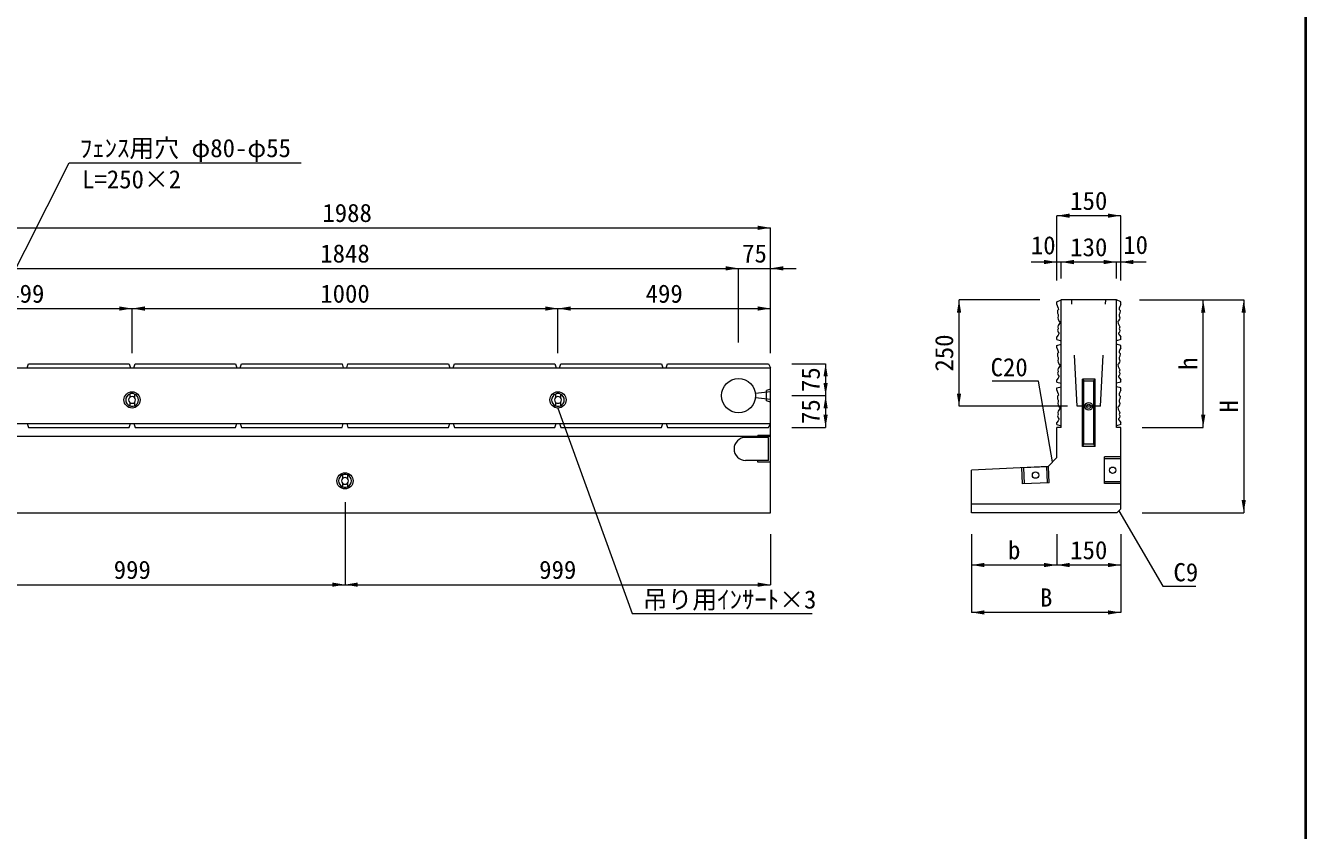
# Model space of a CAD drawing. Units: millimetres at full size. Extents: x 199178 to 219083, y 873019 to 880494.
# Drawn here: x 208501 to 211506, y 874908 to 876797 of the extents above; entities that cross this region are included whole.
import ezdxf
from ezdxf.enums import TextEntityAlignment as Align

# ---------------------------------------------------------------- set-up
doc = ezdxf.new("R2010")
doc.units = ezdxf.units.MM
doc.header["$LTSCALE"] = 20
doc.linetypes.add('DASHED_SPACED', pattern=[12, 6, -6])
for name, color, linetype, lineweight in [('0_2', 7, 'Continuous', 13), ('インサート', 3, 'Continuous', 9), ('ピンジョイント', 1, 'Continuous', 13), ('フランジ', 7, 'Continuous', 13), ('図枠', 7, 'Continuous', 5), ('寸法線', 7, 'Continuous', 13), ('引出線', 4, 'Continuous', 13)]:
    doc.layers.add(name, color=color, linetype=linetype, lineweight=lineweight)
doc.styles.add('ＭＳ ゴシック', font='')
doc.styles.get('ＭＳ ゴシック').set_extended_font_data('MS Gothic')

# ---------------------------------------------------------------- blocks, each defined once
blk = doc.blocks.new('filled_arrow')
at = {"color": 0, "linetype": 'Continuous', "lineweight": -2}
blk.add_solid([(7.5, 1.25), (0, 0), (7.5, -1.25)], dxfattribs=at)

msp = doc.modelspace()

# ---------------------------------------------------------------- linework, layer by layer
at = {"layer": '0_2'}
for p, q in [((210922.14, 876148.37), (210932.14, 876153.37)), ((210922.14, 876141.97), (210922.14, 876148.37)), ((210922.14, 876141.97), (210924.08, 876137.46)), ((211062.14, 876153.37), (210932.14, 876153.37)), ((210932.14, 875853.37), (210932.14, 876153.37)), ((211062.14, 875853.37), (211062.14, 876153.37)), ((211072.14, 876148.37), (211062.14, 876153.37)), ((211072.14, 876141.97), (211070.2, 876137.46)), ((211072.14, 876141.97), (211072.14, 876148.37)), ((210925.81, 876130.35), (210923.56, 876127.93)), ((210923.56, 876127.93), (210923.91, 876122.21)), ((210923.91, 876122.21), (210925.64, 876118.74)), ((210924.08, 876137.46), (210925.64, 876133.3)), ((210925.64, 876115.62), (210924.25, 876111.11)), ((210924.25, 876111.11), (210925.12, 876107.99)), ((210925.12, 876107.99), (210927.2, 876104.01)), ((210925.64, 876133.3), (210925.81, 876130.35)), ((210925.64, 876118.74), (210925.64, 876115.62)), ((211069.16, 876107.99), (211067.07, 876104.01)), ((211068.63, 876133.3), (211068.46, 876130.35)), ((211068.46, 876130.35), (211070.72, 876127.93)), ((211070.2, 876137.46), (211068.63, 876133.3)), ((211070.37, 876122.21), (211068.63, 876118.74)), ((211068.63, 876118.74), (211068.63, 876115.62)), ((211068.63, 876115.62), (211070.02, 876111.11)), ((211070.02, 876111.11), (211069.16, 876107.99)), ((211070.72, 876127.93), (211070.37, 876122.21)), ((210925.47, 876085.46), (210923.91, 876082.34)), ((210923.91, 876082.34), (210925.12, 876077.66)), ((210925.47, 876092.91), (210924.6, 876089.62)), ((210924.6, 876089.62), (210925.47, 876085.46)), ((210928.42, 876097.59), (210925.47, 876092.91)), ((210927.2, 876104.01), (210929.11, 876102.27)), ((210929.11, 876102.27), (210928.42, 876097.59)), ((211067.07, 876104.01), (211065.17, 876102.27)), ((211065.17, 876102.27), (211065.86, 876097.59)), ((211065.86, 876097.59), (211068.81, 876092.91)), ((211068.81, 876092.91), (211069.68, 876089.62)), ((211069.68, 876089.62), (211068.81, 876085.46)), ((211068.81, 876085.46), (211070.37, 876082.34)), ((211070.37, 876082.34), (211069.16, 876077.66)), ((210924.95, 876070.21), (210922.14, 876066.57)), ((210922.14, 876060.37), (210922.14, 876066.57)), ((210922.14, 876060.37), (210932.14, 876057.37)), ((210922.14, 876046.37), (210932.14, 876049.37)), ((210927.2, 876073.15), (210924.95, 876070.21)), ((210925.12, 876077.66), (210927.03, 876074.89)), ((210927.03, 876074.89), (210927.2, 876073.15)), ((211072.14, 876060.37), (211062.14, 876057.37)), ((211072.14, 876046.37), (211062.14, 876049.37)), ((211067.25, 876074.89), (211067.07, 876073.15)), ((211067.07, 876073.15), (211069.33, 876070.21)), ((211069.16, 876077.66), (211067.25, 876074.89)), ((211069.33, 876070.21), (211072.14, 876066.57)), ((211072.14, 876060.37), (211072.14, 876066.57)), ((210922.14, 876040.97), (210922.14, 876046.37)), ((210922.14, 876040.97), (210924.08, 876036.46)), ((210925.81, 876029.35), (210923.56, 876026.93)), ((210923.56, 876026.93), (210923.91, 876021.21)), ((210923.91, 876021.21), (210925.64, 876017.74)), ((210924.08, 876036.46), (210925.64, 876032.3)), ((210925.64, 876032.3), (210925.81, 876029.35)), ((210925.64, 876017.74), (210925.64, 876014.62)), ((211068.63, 876032.3), (211068.46, 876029.35)), ((211068.46, 876029.35), (211070.72, 876026.93)), ((211070.2, 876036.46), (211068.63, 876032.3)), ((211070.37, 876021.21), (211068.63, 876017.74)), ((211068.63, 876017.74), (211068.63, 876014.62)), ((211072.14, 876040.97), (211070.2, 876036.46)), ((211070.72, 876026.93), (211070.37, 876021.21)), ((211072.14, 876040.97), (211072.14, 876046.37)), ((208261.78, 875993.37), (210249.78, 875993.37)), ((208504.78, 875993.37), (208507.78, 876003.37)), ((208507.78, 876003.37), (208743.78, 876003.37)), ((208743.78, 876003.37), (208746.78, 875993.37)), ((208754.78, 875993.37), (208757.78, 876003.37)), ((208757.78, 876003.37), (208993.78, 876003.37)), ((208993.78, 876003.37), (208996.78, 875993.37)), ((209004.78, 875993.37), (209007.78, 876003.37)), ((209007.78, 876003.37), (209243.78, 876003.37)), ((209243.78, 876003.37), (209246.78, 875993.37)), ((209254.78, 875993.37), (209257.78, 876003.37)), ((209257.78, 876003.37), (209493.78, 876003.37)), ((209493.78, 876003.37), (209496.78, 875993.37)), ((209504.78, 875993.37), (209507.78, 876003.37)), ((209507.78, 876003.37), (209743.78, 876003.37)), ((209743.78, 876003.37), (209746.78, 875993.37)), ((209754.78, 875993.37), (209757.78, 876003.37)), ((209757.78, 876003.37), (209993.78, 876003.37)), ((209993.78, 876003.37), (209996.78, 875993.37)), ((210004.78, 875993.37), (210007.78, 876003.37)), ((210007.78, 876003.37), (210244.78, 876003.37)), ((210244.78, 876003.37), (210249.78, 875993.37)), ((210249.78, 875653.37), (210249.78, 875993.37)), ((210925.64, 876014.62), (210924.25, 876010.11)), ((210924.25, 876010.11), (210925.12, 876006.99)), ((210925.47, 875991.91), (210924.6, 875988.62)), ((210924.6, 875988.62), (210925.47, 875984.46)), ((210925.12, 876006.99), (210927.2, 876003.01)), ((210928.42, 875996.59), (210925.47, 875991.91)), ((210927.2, 876003.01), (210929.11, 876001.27)), ((210929.11, 876001.27), (210928.42, 875996.59)), ((211067.07, 876003.01), (211065.17, 876001.27)), ((211065.17, 876001.27), (211065.86, 875996.59)), ((211065.86, 875996.59), (211068.81, 875991.91)), ((211069.16, 876006.99), (211067.07, 876003.01)), ((211068.63, 876014.62), (211070.02, 876010.11)), ((211068.81, 875991.91), (211069.68, 875988.62)), ((211069.68, 875988.62), (211068.81, 875984.46)), ((211070.02, 876010.11), (211069.16, 876006.99)), ((210924.95, 875969.21), (210922.14, 875965.57)), ((210922.14, 875960.37), (210922.14, 875965.57)), ((210922.14, 875960.37), (210932.14, 875957.37)), ((210925.47, 875984.46), (210923.91, 875981.34)), ((210923.91, 875981.34), (210925.12, 875976.66)), ((210927.2, 875972.15), (210924.95, 875969.21)), ((210925.12, 875976.66), (210927.03, 875973.89)), ((210927.03, 875973.89), (210927.2, 875972.15)), ((211072.14, 875960.37), (211062.14, 875957.37)), ((211067.25, 875973.89), (211067.07, 875972.15)), ((211067.07, 875972.15), (211069.33, 875969.21)), ((211069.16, 875976.66), (211067.25, 875973.89)), ((211068.81, 875984.46), (211070.37, 875981.34)), ((211070.37, 875981.34), (211069.16, 875976.66)), ((211069.33, 875969.21), (211072.14, 875965.57)), ((211072.14, 875960.37), (211072.14, 875965.57)), ((210922.14, 875946.37), (210932.14, 875949.37)), ((210922.14, 875940.97), (210922.14, 875946.37)), ((210922.14, 875940.97), (210924.08, 875936.46)), ((210925.81, 875929.35), (210923.56, 875926.93)), ((210924.08, 875936.46), (210925.64, 875932.3)), ((210925.64, 875932.3), (210925.81, 875929.35)), ((211072.14, 875946.37), (211062.14, 875949.37)), ((211068.63, 875932.3), (211068.46, 875929.35)), ((211068.46, 875929.35), (211070.72, 875926.93)), ((211070.2, 875936.46), (211068.63, 875932.3)), ((211072.14, 875940.97), (211070.2, 875936.46)), ((211072.14, 875940.97), (211072.14, 875946.37)), ((210923.56, 875926.93), (210923.91, 875921.21)), ((210923.91, 875921.21), (210925.64, 875917.74)), ((210925.64, 875914.62), (210924.25, 875910.11)), ((210924.25, 875910.11), (210925.12, 875906.99)), ((210925.12, 875906.99), (210927.2, 875903.01)), ((210925.64, 875917.74), (210925.64, 875914.62)), ((210927.2, 875903.01), (210929.11, 875901.27)), ((210929.11, 875901.27), (210928.42, 875896.59)), ((211067.07, 875903.01), (211065.17, 875901.27)), ((211065.17, 875901.27), (211065.86, 875896.59)), ((211069.16, 875906.99), (211067.07, 875903.01)), ((211070.37, 875921.21), (211068.63, 875917.74)), ((211068.63, 875917.74), (211068.63, 875914.62)), ((211068.63, 875914.62), (211070.02, 875910.11)), ((211070.02, 875910.11), (211069.16, 875906.99)), ((211070.72, 875926.93), (211070.37, 875921.21)), ((210924.95, 875869.21), (210922.14, 875865.57)), ((210925.47, 875884.46), (210923.91, 875881.34)), ((210923.91, 875881.34), (210925.12, 875876.66)), ((210925.47, 875891.91), (210924.6, 875888.62)), ((210924.6, 875888.62), (210925.47, 875884.46)), ((210927.2, 875872.15), (210924.95, 875869.21)), ((210925.12, 875876.66), (210927.03, 875873.89)), ((210928.42, 875896.59), (210925.47, 875891.91)), ((210927.03, 875873.89), (210927.2, 875872.15)), ((211065.86, 875896.59), (211068.81, 875891.91)), ((211067.25, 875873.89), (211067.07, 875872.15)), ((211067.07, 875872.15), (211069.33, 875869.21)), ((211069.16, 875876.66), (211067.25, 875873.89)), ((211068.81, 875891.91), (211069.68, 875888.62)), ((211069.68, 875888.62), (211068.81, 875884.46)), ((211068.81, 875884.46), (211070.37, 875881.34)), ((211070.37, 875881.34), (211069.16, 875876.66)), ((211069.33, 875869.21), (211072.14, 875865.57)), ((208251.78, 875863.37), (210249.78, 875863.37)), ((208504.78, 875863.37), (208507.78, 875853.37)), ((208507.78, 875853.37), (208743.78, 875853.37)), ((208743.78, 875853.37), (208746.78, 875863.37)), ((208754.78, 875863.37), (208757.78, 875853.37)), ((208757.78, 875853.37), (208993.78, 875853.37)), ((208993.78, 875853.37), (208996.78, 875863.37)), ((209004.78, 875863.37), (209007.78, 875853.37)), ((209007.78, 875853.37), (209243.78, 875853.37)), ((209243.78, 875853.37), (209246.78, 875863.37)), ((209254.78, 875863.37), (209257.78, 875853.37)), ((209257.78, 875853.37), (209493.78, 875853.37)), ((209493.78, 875853.37), (209496.78, 875863.37)), ((209504.78, 875863.37), (209507.78, 875853.37)), ((209507.78, 875853.37), (209743.78, 875853.37)), ((209743.78, 875853.37), (209746.78, 875863.37)), ((209754.78, 875863.37), (209757.78, 875853.37)), ((209757.78, 875853.37), (209993.78, 875853.37)), ((209993.78, 875853.37), (209996.78, 875863.37)), ((210004.78, 875863.37), (210007.78, 875853.37)), ((210007.78, 875853.37), (210244.78, 875853.37)), ((210244.78, 875853.37), (210249.78, 875863.37)), ((210922.14, 875860.37), (210922.14, 875865.57)), ((210922.14, 875860.37), (210932.14, 875857.37)), ((210932.14, 875853.37), (210922.14, 875853.37)), ((210922.14, 875783.37), (210922.14, 875853.37)), ((211072.14, 875860.37), (211062.14, 875857.37)), ((211072.14, 875853.37), (211062.14, 875853.37)), ((211072.14, 875860.37), (211072.14, 875865.57)), ((211072.14, 875662.37), (211072.14, 875853.37)), ((208251.78, 875833.37), (210249.78, 875833.37)), ((210922.14, 875783.37), (210902.14, 875762.37)), ((211034.14, 875721.87), (211034.14, 875784.87)), ((211072.14, 875784.87), (211034.14, 875784.87)), ((210902.14, 875762.37), (210722.14, 875753.37)), ((210722.14, 875653.37), (210722.14, 875753.37)), ((210839.9, 875759.58), (210902.85, 875762.1)), ((210841.42, 875721.61), (210839.9, 875759.58)), ((210904.37, 875724.13), (210902.85, 875762.1)), ((210904.37, 875724.13), (210841.42, 875721.61)), ((211072.14, 875721.87), (211034.14, 875721.87)), ((211072.14, 875673.37), (210722.14, 875673.37)), ((211072.14, 875662.37), (211063.14, 875653.37)), ((208251.78, 875653.37), (210249.78, 875653.37)), ((211063.14, 875653.37), (210722.14, 875653.37))]:
    msp.add_line(p, q, dxfattribs=at)
at = {"layer": '0_2', "linetype": 'DASHED_SPACED'}
for p, q in [((210969.64, 875903.37), (210957.14, 876153.37)), ((211024.64, 875903.37), (211037.14, 876153.37)), ((211024.64, 875903.37), (210969.64, 875903.37)), ((211072.14, 875780.37), (211034.14, 875780.37)), ((210845.92, 875721.79), (210844.4, 875759.76)), ((210899.88, 875723.95), (210898.36, 875761.92)), ((211072.14, 875726.37), (211034.14, 875726.37))]:
    msp.add_line(p, q, dxfattribs=at)
at = {"layer": '0_2'}
for centre, radius in [((210174.78, 875928.37), 40), ((210872.14, 875741.86), 7.5), ((211053.14, 875753.37), 7.5)]:
    msp.add_circle(centre, radius, dxfattribs=at)
at = {"layer": 'インサート'}
for p, q in [((208745.18, 875932.23), (208745.18, 875924.09)), ((208756.38, 875932.23), (208756.38, 875924.09)), ((209745.18, 875932.23), (209745.18, 875924.09)), ((209756.38, 875932.23), (209756.38, 875924.09)), ((208745.18, 875912.66), (208745.18, 875904.51)), ((208756.38, 875912.66), (208756.38, 875904.51)), ((209745.18, 875912.66), (209745.18, 875904.51)), ((209756.38, 875912.66), (209756.38, 875904.51)), ((209245.18, 875742.23), (209245.18, 875734.09)), ((209245.18, 875722.66), (209245.18, 875714.51)), ((209256.38, 875742.23), (209256.38, 875734.09)), ((209256.38, 875722.66), (209256.38, 875714.51))]:
    msp.add_line(p, q, dxfattribs=at)
for centre in [(208750.78, 875918.37), (209750.78, 875918.37), (209250.78, 875728.37)]:
    msp.add_circle(centre, 19, dxfattribs=at)
for centre, radius, start, end in [((208750.78, 875918.37), 14.95, 111.99848, 248.00152), ((208750.78, 875918.37), 14.95, 68.00152, 111.99848), ((208750.78, 875918.37), 14.95, 291.99848, 68.00152), ((209750.78, 875918.37), 14.95, 111.99848, 248.00152), ((209750.78, 875918.37), 14.95, 68.00152, 111.99848), ((209750.78, 875918.37), 14.95, 291.99848, 68.00152), ((208750.78, 875918.37), 8, 134.427, 225.573), ((208750.78, 875918.37), 8, 45.573, 134.427), ((208750.78, 875918.37), 8, 225.573, 314.427), ((208750.78, 875918.37), 14.95, 248.00152, 291.99848), ((208750.78, 875918.37), 8, 314.427, 45.573), ((209750.78, 875918.37), 8, 134.427, 225.573), ((209750.78, 875918.37), 8, 45.573, 134.427), ((209750.78, 875918.37), 8, 225.573, 314.427), ((209750.78, 875918.37), 14.95, 248.00152, 291.99848), ((209750.78, 875918.37), 8, 314.427, 45.573), ((209250.78, 875728.37), 14.95, 111.99848, 248.00152), ((209250.78, 875728.37), 8, 134.427, 225.573), ((209250.78, 875728.37), 14.95, 68.00152, 111.99848), ((209250.78, 875728.37), 8, 45.573, 134.427), ((209250.78, 875728.37), 8, 225.573, 314.427), ((209250.78, 875728.37), 14.95, 291.99848, 68.00152), ((209250.78, 875728.37), 8, 314.427, 45.573), ((209250.78, 875728.37), 14.95, 248.00152, 291.99848)]:
    msp.add_arc(centre, radius, start, end, dxfattribs=at)
at = {"layer": 'ピンジョイント'}
for p, q in [((210982.14, 875809.37), (210982.14, 875967.37)), ((211012.14, 875967.37), (210982.14, 875967.37)), ((210982.14, 875967.37), (210985.14, 875962.37)), ((210985.14, 875814.37), (210985.14, 875962.37)), ((211009.14, 875962.37), (210985.14, 875962.37)), ((211009.14, 875962.37), (211012.14, 875967.37)), ((211009.14, 875814.37), (211009.14, 875962.37)), ((211012.14, 875809.37), (211012.14, 875967.37)), ((210249.78, 875943.37), (210240.78, 875940.37)), ((210240.78, 875916.37), (210240.78, 875940.37)), ((210249.78, 875913.37), (210240.78, 875916.37)), ((210982.14, 875809.37), (210985.14, 875814.37)), ((211012.14, 875809.37), (210982.14, 875809.37)), ((211009.14, 875814.37), (210985.14, 875814.37)), ((211012.14, 875809.37), (211009.14, 875814.37))]:
    msp.add_line(p, q, dxfattribs=at)
at = {"layer": 'ピンジョイント', "linetype": 'DASHED_SPACED'}
for p, q in [((210249.78, 875937.37), (210214.78, 875933.37)), ((210249.78, 875919.37), (210214.78, 875923.37))]:
    msp.add_line(p, q, dxfattribs=at)
at = {"layer": 'ピンジョイント'}
for radius in [9, 5]:
    msp.add_circle((210997.14, 875903.37), radius, dxfattribs=at)
at = {"layer": 'フランジ'}
for p, q in [((210245.28, 875830.37), (210191.28, 875830.37)), ((210219.78, 875830.37), (210219.78, 875834.87)), ((210249.78, 875834.87), (210219.78, 875834.87)), ((210245.28, 875776.37), (210245.28, 875830.37)), ((210245.28, 875776.37), (210191.28, 875776.37)), ((210219.78, 875771.87), (210219.78, 875776.37)), ((210249.78, 875771.87), (210219.78, 875771.87))]:
    msp.add_line(p, q, dxfattribs=at)
msp.add_arc((210191.28, 875803.37), 27, 90, 270, dxfattribs=at)
at = {"layer": '図枠', "lineweight": 40}
msp.add_line((211505.78, 880194.32), (211505.78, 873269.32), dxfattribs=at)
at = {"layer": '寸法線'}
for p, q in [((211072.14, 876350.75), (210922.14, 876350.75)), ((210922.14, 876198.37), (210922.14, 876350.75)), ((211072.14, 876198.37), (211072.14, 876350.75)), ((208261.78, 876322.32), (210249.78, 876322.32)), ((210249.78, 876043.37), (210249.78, 876322.32)), ((210992.14, 876241.92), (210862.14, 876241.92)), ((210922.14, 876198.37), (210922.14, 876241.92)), ((211062.14, 876241.92), (210932.14, 876241.92)), ((210932.14, 876203.37), (210932.14, 876241.92)), ((210932.14, 876203.37), (210932.14, 876241.92)), ((211132.14, 876241.92), (211002.14, 876241.92)), ((211062.14, 876203.37), (211062.14, 876241.92)), ((211062.14, 876203.37), (211062.14, 876241.92)), ((211072.14, 876198.37), (211072.14, 876241.92)), ((208326.78, 876227.1), (210174.78, 876227.1)), ((210114.78, 876227.1), (210309.78, 876227.1)), ((210174.78, 876053.37), (210174.78, 876227.1)), ((210174.78, 876053.37), (210174.78, 876227.1)), ((210249.78, 876053.37), (210249.78, 876227.1)), ((210692.46, 875903.37), (210692.46, 876153.37)), ((210882.14, 876153.37), (210692.46, 876153.37)), ((211116.14, 876153.37), (211265.78, 876153.37)), ((211116.14, 876153.37), (211360.95, 876153.37)), ((211265.78, 875853.37), (211265.78, 876153.37)), ((211360.95, 876153.37), (211360.95, 875653.37)), ((208251.78, 876132.8), (208750.78, 876132.8)), ((208750.78, 876028.37), (208750.78, 876132.8)), ((208750.78, 876132.8), (209750.78, 876132.8)), ((208750.78, 876028.37), (208750.78, 876132.8)), ((209750.78, 876028.37), (209750.78, 876132.8)), ((209750.78, 876132.8), (210249.78, 876132.8)), ((209750.78, 876028.37), (209750.78, 876132.8)), ((210249.78, 876028.37), (210249.78, 876132.8)), ((210299.78, 876003.37), (210379.18, 876003.37)), ((210379.18, 876003.37), (210379.18, 875868.37)), ((210379.18, 875988.37), (210379.18, 875853.37)), ((210299.78, 875928.37), (210379.18, 875928.37)), ((210299.78, 875928.37), (210379.18, 875928.37)), ((210947.14, 875903.37), (210692.46, 875903.37)), ((210299.78, 875853.37), (210379.18, 875853.37)), ((211122.14, 875853.37), (211265.78, 875853.37)), ((209250.78, 875678.37), (209250.78, 875484.74)), ((209250.78, 875678.37), (209250.78, 875484.74)), ((211122.14, 875653.37), (211360.95, 875653.37)), ((210249.78, 875603.37), (210249.78, 875484.74)), ((210722.14, 875603.37), (210722.14, 875419.6)), ((210722.14, 875603.37), (210722.14, 875530.89)), ((210922.14, 875603.37), (210922.14, 875530.89)), ((210922.14, 875603.37), (210922.14, 875530.89)), ((211072.14, 875603.37), (211072.14, 875419.6)), ((211072.14, 875603.37), (211072.14, 875530.89)), ((210922.14, 875530.89), (210722.14, 875530.89)), ((211072.14, 875530.89), (210922.14, 875530.89)), ((208251.78, 875484.74), (209250.78, 875484.74)), ((209250.78, 875484.74), (210249.78, 875484.74)), ((211072.14, 875419.6), (210722.14, 875419.6))]:
    msp.add_line(p, q, dxfattribs=at)
at = {"layer": '引出線'}
for points in [[(208344.83, 875964.07), (208603.04, 876474.75), (209147.71, 876474.75)], [(210912.14, 875772.87), (210878.8, 875962.51), (210770.65, 875962.51)], [(209750.78, 875899.37), (209924.87, 875417.18), (210347.33, 875417.18)], [(211067.64, 875657.87), (211171, 875481.41), (211248.77, 875481.41)]]:
    msp.add_lwpolyline(points, dxfattribs=at)

# ---------------------------------------------------------------- block references
at = {"layer": '寸法線', "xscale": 4, "yscale": 4}
for p in [(210922.14, 876350.75), (210249.78, 876227.1), (210932.14, 876241.92), (210932.14, 876241.92), (211072.14, 876241.92), (208750.78, 876132.8), (209750.78, 876132.8), (210722.14, 875530.89), (210922.14, 875530.89), (209250.78, 875484.74), (210722.14, 875419.6)]:
    msp.add_blockref('filled_arrow', p, dxfattribs=at)
for p, rotation in [((211072.14, 876350.75), 180), ((210249.78, 876322.32), 180), ((210174.78, 876227.1), 180), ((210174.78, 876227.1), 180), ((210922.14, 876241.92), 180), ((211062.14, 876241.92), 180), ((211062.14, 876241.92), 180), ((208750.78, 876132.8), 180), ((209750.78, 876132.8), 180), ((210249.78, 876132.8), 180), ((210692.46, 876153.37), 270), ((211265.78, 876153.37), 270), ((211360.95, 876153.37), 270), ((210379.18, 876003.37), 270), ((210379.18, 875928.37), 90), ((210379.18, 875928.37), 270), ((210692.46, 875903.37), 90), ((210379.18, 875853.37), 90), ((211265.78, 875853.37), 90), ((211360.95, 875653.37), 90), ((210922.14, 875530.89), 180), ((211072.14, 875530.89), 180), ((209250.78, 875484.74), 180), ((210249.78, 875484.74), 180), ((211072.14, 875419.6), 180)]:
    msp.add_blockref('filled_arrow', p, dxfattribs=dict(at, rotation=rotation))
at = {"layer": '引出線', "xscale": 0.16, "yscale": 0.16}
for p, rotation in [((209750.78, 875899.37), 289.9), ((210912.14, 875772.87), 100), ((211067.64, 875657.87), 300.4)]:
    msp.add_blockref('filled_arrow', p, dxfattribs=dict(at, rotation=rotation))

# ---------------------------------------------------------------- texts
at = {"layer": '寸法線', "style": 'ＭＳ ゴシック'}
for s, p in [('150', (210997.14, 876385.75)), ('1988', (209255.78, 876357.32)), ('10', (210890.21, 876281.32)), ('130', (210997.14, 876276.92)), ('10', (211107.1, 876282.26)), ('1848', (209250.78, 876262.1)), ('75', (210212.28, 876262.1)), ('499', (208501.28, 876167.8)), ('1000', (209250.78, 876167.8)), ('499', (210000.28, 876167.8)), ('b', (210822.14, 875565.89)), ('150', (210997.14, 875565.89)), ('999', (208751.28, 875519.74)), ('999', (209750.28, 875519.74)), ('B', (210897.14, 875454.6))]:
    msp.add_text(s, height=42.72, dxfattribs=at).set_placement(p, align=Align.MIDDLE_CENTER)
for s, p in [('250', (210657.46, 876028.37)), ('75', (210344.18, 875965.87)), ('h', (211230.78, 876003.37)), ('75', (210344.18, 875890.87)), ('H', (211325.95, 875903.37))]:
    msp.add_text(s, height=42.72, rotation=90, dxfattribs=at).set_placement(p, align=Align.MIDDLE_CENTER)
at = {"layer": '引出線', "style": 'ＭＳ ゴシック'}
for s, p in [('ﾌｪﾝｽ用穴 φ80-φ55', (208628.04, 876530.8)), ('C9', (211196, 875535.41)), ('吊り用ｲﾝｻｰﾄ×3', (209949.87, 875471.4))]:
    msp.add_text(s, height=42.72, dxfattribs=at).set_placement(p, align=Align.TOP_LEFT)
msp.add_text('L=250×2', height=42.72, dxfattribs=at).set_placement((208865.87, 876401.99), align=Align.BOTTOM_RIGHT)
msp.add_text('C20', height=42.72, dxfattribs=at).set_placement((210853.8, 876016.51), align=Align.TOP_RIGHT)

doc.saveas('drawing.dxf')
